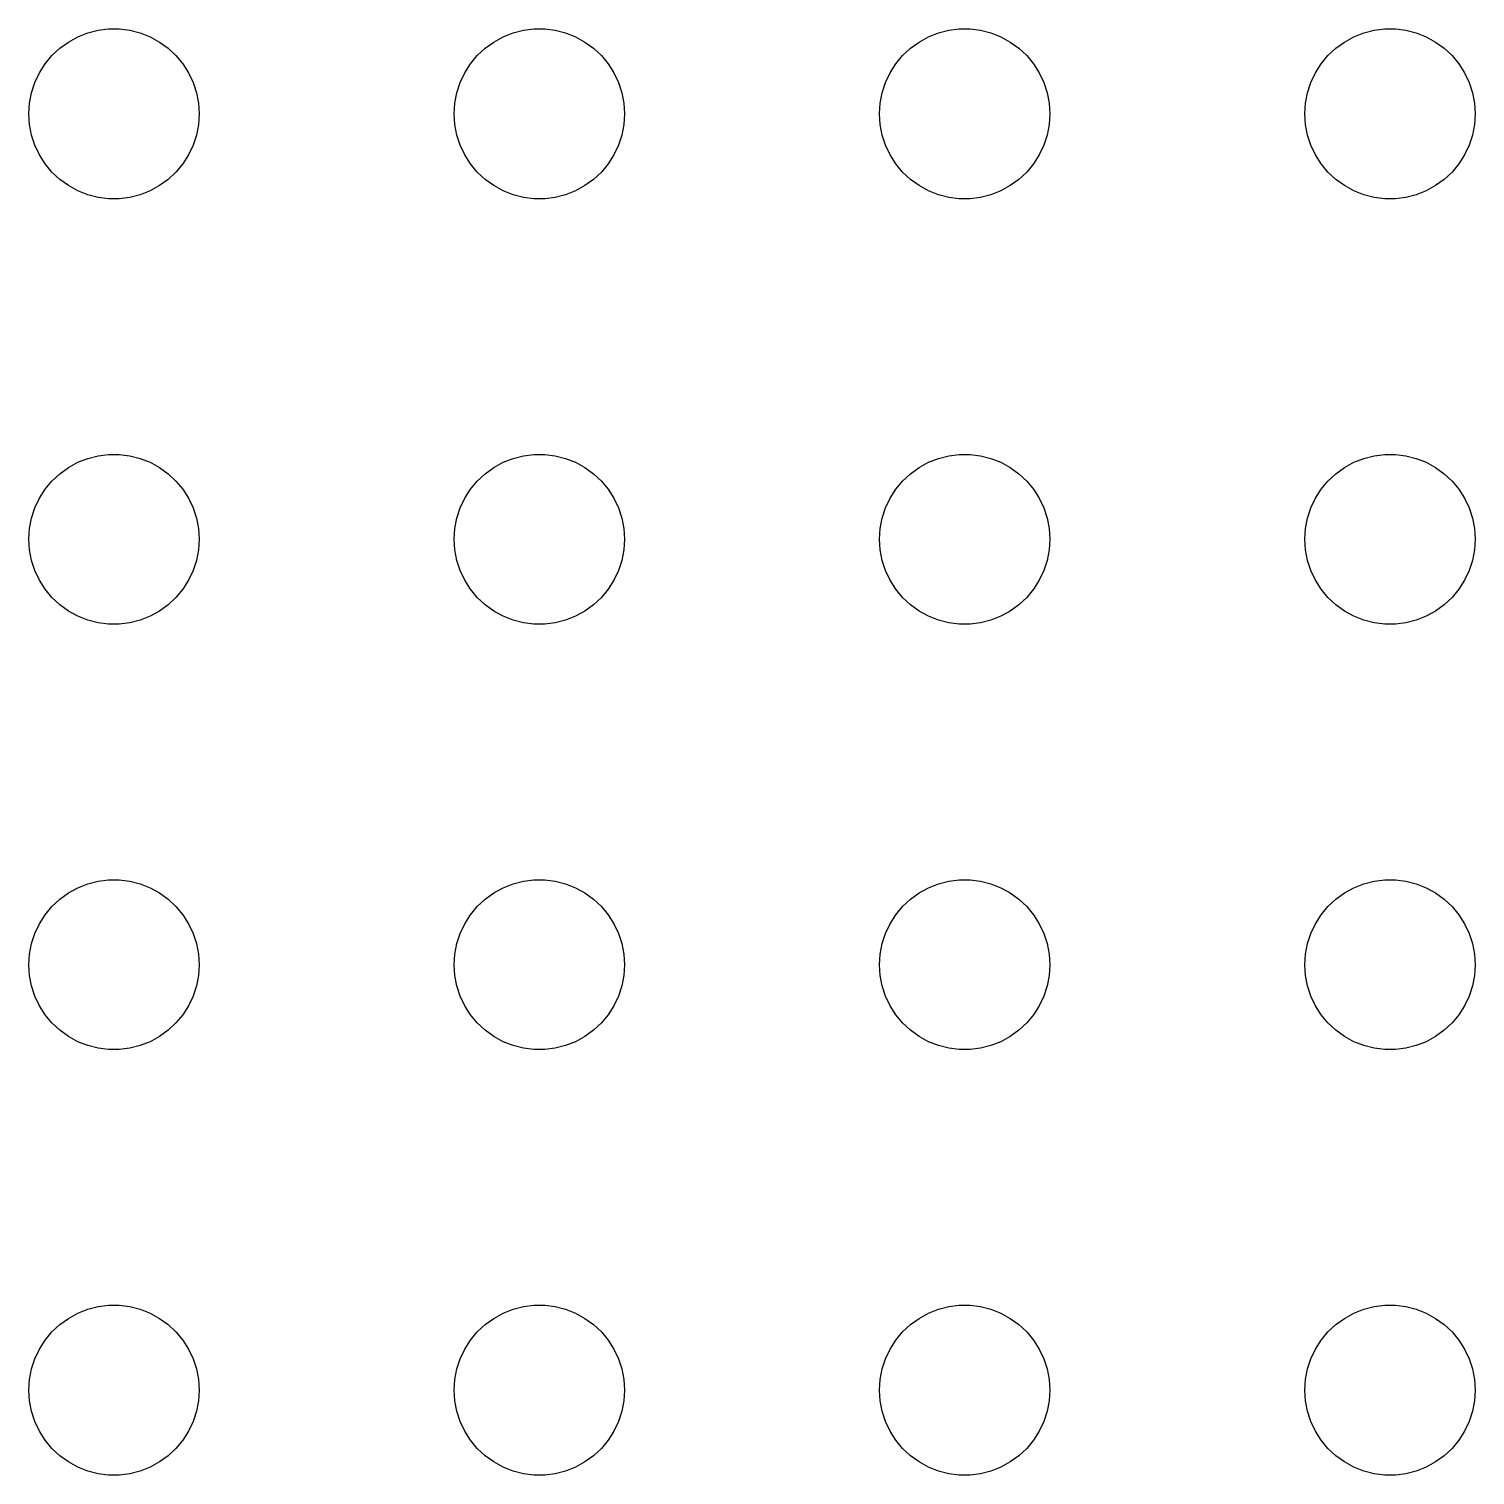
# Model space of a CAD drawing. Header units: metres. Extents: x -134 to 134, y 290 to 736.
# Drawn here: x 36 to 61.5, y 340.5 to 366 of the extents above; entities that cross this region are included whole.
import ezdxf

# ---------------------------------------------------------------- set-up
doc = ezdxf.new("R2010")
doc.units = ezdxf.units.M

msp = doc.modelspace()

# ---------------------------------------------------------------- linework, layer by layer
for p, q in [((36.8613, 365.857), (37.0365, 365.927)), ((37.0365, 365.927), (37.2189, 365.973)), ((37.2189, 365.973), (37.4058, 365.997)), ((37.4058, 365.997), (37.5942, 365.997)), ((37.5942, 365.997), (37.7811, 365.973)), ((37.7811, 365.973), (37.9635, 365.927)), ((37.9635, 365.927), (38.1387, 365.857)), ((44.3613, 365.857), (44.5365, 365.927)), ((44.5365, 365.927), (44.7189, 365.973)), ((44.7189, 365.973), (44.9058, 365.997)), ((44.9058, 365.997), (45.0942, 365.997)), ((45.0942, 365.997), (45.2811, 365.973)), ((45.2811, 365.973), (45.4635, 365.927)), ((45.4635, 365.927), (45.6387, 365.857)), ((51.8613, 365.857), (52.0365, 365.927)), ((52.0365, 365.927), (52.2189, 365.973)), ((52.2189, 365.973), (52.4058, 365.997)), ((52.4058, 365.997), (52.5942, 365.997)), ((52.5942, 365.997), (52.7811, 365.973)), ((52.7811, 365.973), (52.9635, 365.927)), ((52.9635, 365.927), (53.1387, 365.857)), ((59.3613, 365.857), (59.5365, 365.927)), ((59.5365, 365.927), (59.7189, 365.973)), ((59.7189, 365.973), (59.9058, 365.997)), ((59.9058, 365.997), (60.0942, 365.997)), ((60.0942, 365.997), (60.2811, 365.973)), ((60.2811, 365.973), (60.4635, 365.927)), ((60.4635, 365.927), (60.6387, 365.857)), ((36.5439, 365.656), (36.6963, 365.766)), ((36.6963, 365.766), (36.8613, 365.857)), ((38.1387, 365.857), (38.3037, 365.766)), ((38.3037, 365.766), (38.4561, 365.656)), ((44.0439, 365.656), (44.1963, 365.766)), ((44.1963, 365.766), (44.3613, 365.857)), ((45.6387, 365.857), (45.8037, 365.766)), ((45.8037, 365.766), (45.9561, 365.656)), ((51.5439, 365.656), (51.6963, 365.766)), ((51.6963, 365.766), (51.8613, 365.857)), ((53.1387, 365.857), (53.3037, 365.766)), ((53.3037, 365.766), (53.4561, 365.656)), ((59.0439, 365.656), (59.1963, 365.766)), ((59.1963, 365.766), (59.3613, 365.857)), ((60.6387, 365.857), (60.8037, 365.766)), ((60.8037, 365.766), (60.9561, 365.656)), ((36.2865, 365.382), (36.4065, 365.527)), ((36.4065, 365.527), (36.5439, 365.656)), ((38.4561, 365.656), (38.5934, 365.527)), ((38.5934, 365.527), (38.7135, 365.382)), ((43.7865, 365.382), (43.9065, 365.527)), ((43.9065, 365.527), (44.0439, 365.656)), ((45.9561, 365.656), (46.0934, 365.527)), ((46.0934, 365.527), (46.2135, 365.382)), ((51.2865, 365.382), (51.4065, 365.527)), ((51.4065, 365.527), (51.5439, 365.656)), ((53.4561, 365.656), (53.5934, 365.527)), ((53.5934, 365.527), (53.7135, 365.382)), ((58.7865, 365.382), (58.9065, 365.527)), ((58.9065, 365.527), (59.0439, 365.656)), ((60.9561, 365.656), (61.0934, 365.527)), ((61.0934, 365.527), (61.2135, 365.382)), ((36.1053, 365.052), (36.1855, 365.223)), ((36.1855, 365.223), (36.2865, 365.382)), ((38.7135, 365.382), (38.8145, 365.223)), ((38.8145, 365.223), (38.8947, 365.052)), ((43.6053, 365.052), (43.6855, 365.223)), ((43.6855, 365.223), (43.7865, 365.382)), ((46.2135, 365.382), (46.3145, 365.223)), ((46.3145, 365.223), (46.3947, 365.052)), ((51.1053, 365.052), (51.1855, 365.223)), ((51.1855, 365.223), (51.2865, 365.382)), ((53.7135, 365.382), (53.8145, 365.223)), ((53.8145, 365.223), (53.8947, 365.052)), ((58.6053, 365.052), (58.6855, 365.223)), ((58.6855, 365.223), (58.7865, 365.382)), ((61.2135, 365.382), (61.3145, 365.223)), ((61.3145, 365.223), (61.3947, 365.052)), ((36.0471, 364.873), (36.1053, 365.052)), ((38.8947, 365.052), (38.9529, 364.873)), ((43.5471, 364.873), (43.6053, 365.052)), ((46.3947, 365.052), (46.4529, 364.873)), ((51.0471, 364.873), (51.1053, 365.052)), ((53.8947, 365.052), (53.9529, 364.873)), ((58.5471, 364.873), (58.6053, 365.052)), ((61.3947, 365.052), (61.4529, 364.873)), ((36, 364.5), (36.0118, 364.688)), ((36.0118, 364.688), (36.0471, 364.873)), ((38.9529, 364.873), (38.9882, 364.688)), ((38.9882, 364.688), (39, 364.5)), ((43.5, 364.5), (43.5118, 364.688)), ((43.5118, 364.688), (43.5471, 364.873)), ((46.4529, 364.873), (46.4882, 364.688)), ((46.4882, 364.688), (46.5, 364.5)), ((51, 364.5), (51.0118, 364.688)), ((51.0118, 364.688), (51.0471, 364.873)), ((53.9529, 364.873), (53.9882, 364.688)), ((53.9882, 364.688), (54, 364.5)), ((58.5, 364.5), (58.5118, 364.688)), ((58.5118, 364.688), (58.5471, 364.873)), ((61.4529, 364.873), (61.4882, 364.688)), ((61.4882, 364.688), (61.5, 364.5)), ((36.0118, 364.312), (36, 364.5)), ((39, 364.5), (38.9882, 364.312)), ((43.5118, 364.312), (43.5, 364.5)), ((46.5, 364.5), (46.4882, 364.312)), ((51.0118, 364.312), (51, 364.5)), ((54, 364.5), (53.9882, 364.312)), ((58.5118, 364.312), (58.5, 364.5)), ((61.5, 364.5), (61.4882, 364.312)), ((36.0471, 364.127), (36.0118, 364.312)), ((38.9882, 364.312), (38.9529, 364.127)), ((43.5471, 364.127), (43.5118, 364.312)), ((46.4882, 364.312), (46.4529, 364.127)), ((51.0471, 364.127), (51.0118, 364.312)), ((53.9882, 364.312), (53.9529, 364.127)), ((58.5471, 364.127), (58.5118, 364.312)), ((61.4882, 364.312), (61.4529, 364.127)), ((36.1053, 363.948), (36.0471, 364.127)), ((36.1855, 363.777), (36.1053, 363.948)), ((38.8947, 363.948), (38.8145, 363.777)), ((38.9529, 364.127), (38.8947, 363.948)), ((43.6053, 363.948), (43.5471, 364.127)), ((43.6855, 363.777), (43.6053, 363.948)), ((46.3947, 363.948), (46.3145, 363.777)), ((46.4529, 364.127), (46.3947, 363.948)), ((51.1053, 363.948), (51.0471, 364.127)), ((51.1855, 363.777), (51.1053, 363.948)), ((53.8947, 363.948), (53.8145, 363.777)), ((53.9529, 364.127), (53.8947, 363.948)), ((58.6053, 363.948), (58.5471, 364.127)), ((58.6855, 363.777), (58.6053, 363.948)), ((61.3947, 363.948), (61.3145, 363.777)), ((61.4529, 364.127), (61.3947, 363.948)), ((36.2865, 363.618), (36.1855, 363.777)), ((38.8145, 363.777), (38.7135, 363.618)), ((43.7865, 363.618), (43.6855, 363.777)), ((46.3145, 363.777), (46.2135, 363.618)), ((51.2865, 363.618), (51.1855, 363.777)), ((53.8145, 363.777), (53.7135, 363.618)), ((58.7865, 363.618), (58.6855, 363.777)), ((61.3145, 363.777), (61.2135, 363.618)), ((36.4065, 363.473), (36.2865, 363.618)), ((36.5439, 363.344), (36.4065, 363.473)), ((38.5934, 363.473), (38.4561, 363.344)), ((38.7135, 363.618), (38.5934, 363.473)), ((43.9065, 363.473), (43.7865, 363.618)), ((44.0439, 363.344), (43.9065, 363.473)), ((46.0934, 363.473), (45.9561, 363.344)), ((46.2135, 363.618), (46.0934, 363.473)), ((51.4065, 363.473), (51.2865, 363.618)), ((51.5439, 363.344), (51.4065, 363.473)), ((53.5934, 363.473), (53.4561, 363.344)), ((53.7135, 363.618), (53.5934, 363.473)), ((58.9065, 363.473), (58.7865, 363.618)), ((59.0439, 363.344), (58.9065, 363.473)), ((61.0934, 363.473), (60.9561, 363.344)), ((61.2135, 363.618), (61.0934, 363.473)), ((36.6963, 363.234), (36.5439, 363.344)), ((36.8613, 363.143), (36.6963, 363.234)), ((37.0365, 363.073), (36.8613, 363.143)), ((38.1387, 363.143), (37.9635, 363.073)), ((38.3037, 363.234), (38.1387, 363.143)), ((38.4561, 363.344), (38.3037, 363.234)), ((44.1963, 363.234), (44.0439, 363.344)), ((44.3613, 363.143), (44.1963, 363.234)), ((44.5365, 363.073), (44.3613, 363.143)), ((45.6387, 363.143), (45.4635, 363.073)), ((45.8037, 363.234), (45.6387, 363.143)), ((45.9561, 363.344), (45.8037, 363.234)), ((51.6963, 363.234), (51.5439, 363.344)), ((51.8613, 363.143), (51.6963, 363.234)), ((52.0365, 363.073), (51.8613, 363.143)), ((53.1387, 363.143), (52.9635, 363.073)), ((53.3037, 363.234), (53.1387, 363.143)), ((53.4561, 363.344), (53.3037, 363.234)), ((59.1963, 363.234), (59.0439, 363.344)), ((59.3613, 363.143), (59.1963, 363.234)), ((59.5365, 363.073), (59.3613, 363.143)), ((60.6387, 363.143), (60.4635, 363.073)), ((60.8037, 363.234), (60.6387, 363.143)), ((60.9561, 363.344), (60.8037, 363.234)), ((37.2189, 363.027), (37.0365, 363.073)), ((37.4058, 363.003), (37.2189, 363.027)), ((37.5942, 363.003), (37.4058, 363.003)), ((37.7811, 363.027), (37.5942, 363.003)), ((37.9635, 363.073), (37.7811, 363.027)), ((44.7189, 363.027), (44.5365, 363.073)), ((44.9058, 363.003), (44.7189, 363.027)), ((45.0942, 363.003), (44.9058, 363.003)), ((45.2811, 363.027), (45.0942, 363.003)), ((45.4635, 363.073), (45.2811, 363.027)), ((52.2189, 363.027), (52.0365, 363.073)), ((52.4058, 363.003), (52.2189, 363.027)), ((52.5942, 363.003), (52.4058, 363.003)), ((52.7811, 363.027), (52.5942, 363.003)), ((52.9635, 363.073), (52.7811, 363.027)), ((59.7189, 363.027), (59.5365, 363.073)), ((59.9058, 363.003), (59.7189, 363.027)), ((60.0942, 363.003), (59.9058, 363.003)), ((60.2811, 363.027), (60.0942, 363.003)), ((60.4635, 363.073), (60.2811, 363.027)), ((36.6963, 358.266), (36.8613, 358.357)), ((36.8613, 358.357), (37.0365, 358.427)), ((37.0365, 358.427), (37.2189, 358.473)), ((37.2189, 358.473), (37.4058, 358.497)), ((37.4058, 358.497), (37.5942, 358.497)), ((37.5942, 358.497), (37.7811, 358.473)), ((37.7811, 358.473), (37.9635, 358.427)), ((37.9635, 358.427), (38.1387, 358.357)), ((38.1387, 358.357), (38.3037, 358.266)), ((44.1963, 358.266), (44.3613, 358.357)), ((44.3613, 358.357), (44.5365, 358.427)), ((44.5365, 358.427), (44.7189, 358.473)), ((44.7189, 358.473), (44.9058, 358.497)), ((44.9058, 358.497), (45.0942, 358.497)), ((45.0942, 358.497), (45.2811, 358.473)), ((45.2811, 358.473), (45.4635, 358.427)), ((45.4635, 358.427), (45.6387, 358.357)), ((45.6387, 358.357), (45.8037, 358.266)), ((51.6963, 358.266), (51.8613, 358.357)), ((51.8613, 358.357), (52.0365, 358.427)), ((52.0365, 358.427), (52.2189, 358.473)), ((52.2189, 358.473), (52.4058, 358.497)), ((52.4058, 358.497), (52.5942, 358.497)), ((52.5942, 358.497), (52.7811, 358.473)), ((52.7811, 358.473), (52.9635, 358.427)), ((52.9635, 358.427), (53.1387, 358.357)), ((53.1387, 358.357), (53.3037, 358.266)), ((59.1963, 358.266), (59.3613, 358.357)), ((59.3613, 358.357), (59.5365, 358.427)), ((59.5365, 358.427), (59.7189, 358.473)), ((59.7189, 358.473), (59.9058, 358.497)), ((59.9058, 358.497), (60.0942, 358.497)), ((60.0942, 358.497), (60.2811, 358.473)), ((60.2811, 358.473), (60.4635, 358.427)), ((60.4635, 358.427), (60.6387, 358.357)), ((60.6387, 358.357), (60.8037, 358.266)), ((36.2865, 357.882), (36.4065, 358.027)), ((36.4065, 358.027), (36.5439, 358.156)), ((36.5439, 358.156), (36.6963, 358.266)), ((38.3037, 358.266), (38.4561, 358.156)), ((38.4561, 358.156), (38.5934, 358.027)), ((38.5934, 358.027), (38.7135, 357.882)), ((43.7865, 357.882), (43.9065, 358.027)), ((43.9065, 358.027), (44.0439, 358.156)), ((44.0439, 358.156), (44.1963, 358.266)), ((45.8037, 358.266), (45.9561, 358.156)), ((45.9561, 358.156), (46.0934, 358.027)), ((46.0934, 358.027), (46.2135, 357.882)), ((51.2865, 357.882), (51.4065, 358.027)), ((51.4065, 358.027), (51.5439, 358.156)), ((51.5439, 358.156), (51.6963, 358.266)), ((53.3037, 358.266), (53.4561, 358.156)), ((53.4561, 358.156), (53.5934, 358.027)), ((53.5934, 358.027), (53.7135, 357.882)), ((58.7865, 357.882), (58.9065, 358.027)), ((58.9065, 358.027), (59.0439, 358.156)), ((59.0439, 358.156), (59.1963, 358.266)), ((60.8037, 358.266), (60.9561, 358.156)), ((60.9561, 358.156), (61.0934, 358.027)), ((61.0934, 358.027), (61.2135, 357.882)), ((36.1855, 357.723), (36.2865, 357.882)), ((38.7135, 357.882), (38.8145, 357.723)), ((43.6855, 357.723), (43.7865, 357.882)), ((46.2135, 357.882), (46.3145, 357.723)), ((51.1855, 357.723), (51.2865, 357.882)), ((53.7135, 357.882), (53.8145, 357.723)), ((58.6855, 357.723), (58.7865, 357.882)), ((61.2135, 357.882), (61.3145, 357.723)), ((36.0471, 357.373), (36.1053, 357.552)), ((36.1053, 357.552), (36.1855, 357.723)), ((38.8145, 357.723), (38.8947, 357.552)), ((38.8947, 357.552), (38.9529, 357.373)), ((43.5471, 357.373), (43.6053, 357.552)), ((43.6053, 357.552), (43.6855, 357.723)), ((46.3145, 357.723), (46.3947, 357.552)), ((46.3947, 357.552), (46.4529, 357.373)), ((51.0471, 357.373), (51.1053, 357.552)), ((51.1053, 357.552), (51.1855, 357.723)), ((53.8145, 357.723), (53.8947, 357.552)), ((53.8947, 357.552), (53.9529, 357.373)), ((58.5471, 357.373), (58.6053, 357.552)), ((58.6053, 357.552), (58.6855, 357.723)), ((61.3145, 357.723), (61.3947, 357.552)), ((61.3947, 357.552), (61.4529, 357.373)), ((36.0118, 357.188), (36.0471, 357.373)), ((38.9529, 357.373), (38.9882, 357.188)), ((43.5118, 357.188), (43.5471, 357.373)), ((46.4529, 357.373), (46.4882, 357.188)), ((51.0118, 357.188), (51.0471, 357.373)), ((53.9529, 357.373), (53.9882, 357.188)), ((58.5118, 357.188), (58.5471, 357.373)), ((61.4529, 357.373), (61.4882, 357.188)), ((36, 357), (36.0118, 357.188)), ((36.0118, 356.812), (36, 357)), ((38.9882, 357.188), (39, 357)), ((39, 357), (38.9882, 356.812)), ((43.5, 357), (43.5118, 357.188)), ((43.5118, 356.812), (43.5, 357)), ((46.4882, 357.188), (46.5, 357)), ((46.5, 357), (46.4882, 356.812)), ((51, 357), (51.0118, 357.188)), ((51.0118, 356.812), (51, 357)), ((53.9882, 357.188), (54, 357)), ((54, 357), (53.9882, 356.812)), ((58.5, 357), (58.5118, 357.188)), ((58.5118, 356.812), (58.5, 357)), ((61.4882, 357.188), (61.5, 357)), ((61.5, 357), (61.4882, 356.812)), ((36.0471, 356.627), (36.0118, 356.812)), ((38.9882, 356.812), (38.9529, 356.627)), ((43.5471, 356.627), (43.5118, 356.812)), ((46.4882, 356.812), (46.4529, 356.627)), ((51.0471, 356.627), (51.0118, 356.812)), ((53.9882, 356.812), (53.9529, 356.627)), ((58.5471, 356.627), (58.5118, 356.812)), ((61.4882, 356.812), (61.4529, 356.627)), ((36.1053, 356.448), (36.0471, 356.627)), ((38.9529, 356.627), (38.8947, 356.448)), ((43.6053, 356.448), (43.5471, 356.627)), ((46.4529, 356.627), (46.3947, 356.448)), ((51.1053, 356.448), (51.0471, 356.627)), ((53.9529, 356.627), (53.8947, 356.448)), ((58.6053, 356.448), (58.5471, 356.627)), ((61.4529, 356.627), (61.3947, 356.448)), ((36.1855, 356.277), (36.1053, 356.448)), ((36.2865, 356.118), (36.1855, 356.277)), ((38.8145, 356.277), (38.7135, 356.118)), ((38.8947, 356.448), (38.8145, 356.277)), ((43.6855, 356.277), (43.6053, 356.448)), ((43.7865, 356.118), (43.6855, 356.277)), ((46.3145, 356.277), (46.2135, 356.118)), ((46.3947, 356.448), (46.3145, 356.277)), ((51.1855, 356.277), (51.1053, 356.448)), ((51.2865, 356.118), (51.1855, 356.277)), ((53.8145, 356.277), (53.7135, 356.118)), ((53.8947, 356.448), (53.8145, 356.277)), ((58.6855, 356.277), (58.6053, 356.448)), ((58.7865, 356.118), (58.6855, 356.277)), ((61.3145, 356.277), (61.2135, 356.118)), ((61.3947, 356.448), (61.3145, 356.277)), ((36.4065, 355.973), (36.2865, 356.118)), ((38.7135, 356.118), (38.5934, 355.973)), ((43.9065, 355.973), (43.7865, 356.118)), ((46.2135, 356.118), (46.0934, 355.973)), ((51.4065, 355.973), (51.2865, 356.118)), ((53.7135, 356.118), (53.5934, 355.973)), ((58.9065, 355.973), (58.7865, 356.118)), ((61.2135, 356.118), (61.0934, 355.973)), ((36.5439, 355.844), (36.4065, 355.973)), ((36.6963, 355.734), (36.5439, 355.844)), ((36.8613, 355.643), (36.6963, 355.734)), ((38.3037, 355.734), (38.1387, 355.643)), ((38.4561, 355.844), (38.3037, 355.734)), ((38.5934, 355.973), (38.4561, 355.844)), ((44.0439, 355.844), (43.9065, 355.973)), ((44.1963, 355.734), (44.0439, 355.844)), ((44.3613, 355.643), (44.1963, 355.734)), ((45.8037, 355.734), (45.6387, 355.643)), ((45.9561, 355.844), (45.8037, 355.734)), ((46.0934, 355.973), (45.9561, 355.844)), ((51.5439, 355.844), (51.4065, 355.973)), ((51.6963, 355.734), (51.5439, 355.844)), ((51.8613, 355.643), (51.6963, 355.734)), ((53.3037, 355.734), (53.1387, 355.643)), ((53.4561, 355.844), (53.3037, 355.734)), ((53.5934, 355.973), (53.4561, 355.844)), ((59.0439, 355.844), (58.9065, 355.973)), ((59.1963, 355.734), (59.0439, 355.844)), ((59.3613, 355.643), (59.1963, 355.734)), ((60.8037, 355.734), (60.6387, 355.643)), ((60.9561, 355.844), (60.8037, 355.734)), ((61.0934, 355.973), (60.9561, 355.844)), ((37.0365, 355.573), (36.8613, 355.643)), ((37.2189, 355.527), (37.0365, 355.573)), ((37.4058, 355.503), (37.2189, 355.527)), ((37.5942, 355.503), (37.4058, 355.503)), ((37.7811, 355.527), (37.5942, 355.503)), ((37.9635, 355.573), (37.7811, 355.527)), ((38.1387, 355.643), (37.9635, 355.573)), ((44.5365, 355.573), (44.3613, 355.643)), ((44.7189, 355.527), (44.5365, 355.573)), ((44.9058, 355.503), (44.7189, 355.527)), ((45.0942, 355.503), (44.9058, 355.503)), ((45.2811, 355.527), (45.0942, 355.503)), ((45.4635, 355.573), (45.2811, 355.527)), ((45.6387, 355.643), (45.4635, 355.573)), ((52.0365, 355.573), (51.8613, 355.643)), ((52.2189, 355.527), (52.0365, 355.573)), ((52.4058, 355.503), (52.2189, 355.527)), ((52.5942, 355.503), (52.4058, 355.503)), ((52.7811, 355.527), (52.5942, 355.503)), ((52.9635, 355.573), (52.7811, 355.527)), ((53.1387, 355.643), (52.9635, 355.573)), ((59.5365, 355.573), (59.3613, 355.643)), ((59.7189, 355.527), (59.5365, 355.573)), ((59.9058, 355.503), (59.7189, 355.527)), ((60.0942, 355.503), (59.9058, 355.503)), ((60.2811, 355.527), (60.0942, 355.503)), ((60.4635, 355.573), (60.2811, 355.527)), ((60.6387, 355.643), (60.4635, 355.573)), ((36.8613, 350.857), (37.0365, 350.927)), ((37.0365, 350.927), (37.2189, 350.973)), ((37.2189, 350.973), (37.4058, 350.997)), ((37.4058, 350.997), (37.5942, 350.997)), ((37.5942, 350.997), (37.7811, 350.973)), ((37.7811, 350.973), (37.9635, 350.927)), ((37.9635, 350.927), (38.1387, 350.857)), ((44.3613, 350.857), (44.5365, 350.927)), ((44.5365, 350.927), (44.7189, 350.973)), ((44.7189, 350.973), (44.9058, 350.997)), ((44.9058, 350.997), (45.0942, 350.997)), ((45.0942, 350.997), (45.2811, 350.973)), ((45.2811, 350.973), (45.4635, 350.927)), ((45.4635, 350.927), (45.6387, 350.857)), ((51.8613, 350.857), (52.0365, 350.927)), ((52.0365, 350.927), (52.2189, 350.973)), ((52.2189, 350.973), (52.4058, 350.997)), ((52.4058, 350.997), (52.5942, 350.997)), ((52.5942, 350.997), (52.7811, 350.973)), ((52.7811, 350.973), (52.9635, 350.927)), ((52.9635, 350.927), (53.1387, 350.857)), ((59.3613, 350.857), (59.5365, 350.927)), ((59.5365, 350.927), (59.7189, 350.973)), ((59.7189, 350.973), (59.9058, 350.997)), ((59.9058, 350.997), (60.0942, 350.997)), ((60.0942, 350.997), (60.2811, 350.973)), ((60.2811, 350.973), (60.4635, 350.927)), ((60.4635, 350.927), (60.6387, 350.857)), ((36.4065, 350.527), (36.5439, 350.656)), ((36.5439, 350.656), (36.6963, 350.766)), ((36.6963, 350.766), (36.8613, 350.857)), ((38.1387, 350.857), (38.3037, 350.766)), ((38.3037, 350.766), (38.4561, 350.656)), ((38.4561, 350.656), (38.5934, 350.527)), ((43.9065, 350.527), (44.0439, 350.656)), ((44.0439, 350.656), (44.1963, 350.766)), ((44.1963, 350.766), (44.3613, 350.857)), ((45.6387, 350.857), (45.8037, 350.766)), ((45.8037, 350.766), (45.9561, 350.656)), ((45.9561, 350.656), (46.0934, 350.527)), ((51.4065, 350.527), (51.5439, 350.656)), ((51.5439, 350.656), (51.6963, 350.766)), ((51.6963, 350.766), (51.8613, 350.857)), ((53.1387, 350.857), (53.3037, 350.766)), ((53.3037, 350.766), (53.4561, 350.656)), ((53.4561, 350.656), (53.5934, 350.527)), ((58.9065, 350.527), (59.0439, 350.656)), ((59.0439, 350.656), (59.1963, 350.766)), ((59.1963, 350.766), (59.3613, 350.857)), ((60.6387, 350.857), (60.8037, 350.766)), ((60.8037, 350.766), (60.9561, 350.656)), ((60.9561, 350.656), (61.0934, 350.527)), ((36.1855, 350.223), (36.2865, 350.382)), ((36.2865, 350.382), (36.4065, 350.527)), ((38.5934, 350.527), (38.7135, 350.382)), ((38.7135, 350.382), (38.8145, 350.223)), ((43.6855, 350.223), (43.7865, 350.382)), ((43.7865, 350.382), (43.9065, 350.527)), ((46.0934, 350.527), (46.2135, 350.382)), ((46.2135, 350.382), (46.3145, 350.223)), ((51.1855, 350.223), (51.2865, 350.382)), ((51.2865, 350.382), (51.4065, 350.527)), ((53.5934, 350.527), (53.7135, 350.382)), ((53.7135, 350.382), (53.8145, 350.223)), ((58.6855, 350.223), (58.7865, 350.382)), ((58.7865, 350.382), (58.9065, 350.527)), ((61.0934, 350.527), (61.2135, 350.382)), ((61.2135, 350.382), (61.3145, 350.223)), ((36.1053, 350.052), (36.1855, 350.223)), ((38.8145, 350.223), (38.8947, 350.052)), ((43.6053, 350.052), (43.6855, 350.223)), ((46.3145, 350.223), (46.3947, 350.052)), ((51.1053, 350.052), (51.1855, 350.223)), ((53.8145, 350.223), (53.8947, 350.052)), ((58.6053, 350.052), (58.6855, 350.223)), ((61.3145, 350.223), (61.3947, 350.052)), ((36.0118, 349.688), (36.0471, 349.873)), ((36.0471, 349.873), (36.1053, 350.052)), ((38.8947, 350.052), (38.9529, 349.873)), ((38.9529, 349.873), (38.9882, 349.688)), ((43.5118, 349.688), (43.5471, 349.873)), ((43.5471, 349.873), (43.6053, 350.052)), ((46.3947, 350.052), (46.4529, 349.873)), ((46.4529, 349.873), (46.4882, 349.688)), ((51.0118, 349.688), (51.0471, 349.873)), ((51.0471, 349.873), (51.1053, 350.052)), ((53.8947, 350.052), (53.9529, 349.873)), ((53.9529, 349.873), (53.9882, 349.688)), ((58.5118, 349.688), (58.5471, 349.873)), ((58.5471, 349.873), (58.6053, 350.052)), ((61.3947, 350.052), (61.4529, 349.873)), ((61.4529, 349.873), (61.4882, 349.688)), ((36, 349.5), (36.0118, 349.688)), ((38.9882, 349.688), (39, 349.5)), ((43.5, 349.5), (43.5118, 349.688)), ((46.4882, 349.688), (46.5, 349.5)), ((51, 349.5), (51.0118, 349.688)), ((53.9882, 349.688), (54, 349.5)), ((58.5, 349.5), (58.5118, 349.688)), ((61.4882, 349.688), (61.5, 349.5)), ((36.0118, 349.312), (36, 349.5)), ((39, 349.5), (38.9882, 349.312)), ((43.5118, 349.312), (43.5, 349.5)), ((46.5, 349.5), (46.4882, 349.312)), ((51.0118, 349.312), (51, 349.5)), ((54, 349.5), (53.9882, 349.312)), ((58.5118, 349.312), (58.5, 349.5)), ((61.5, 349.5), (61.4882, 349.312)), ((36.0471, 349.127), (36.0118, 349.312)), ((36.1053, 348.948), (36.0471, 349.127)), ((38.9529, 349.127), (38.8947, 348.948)), ((38.9882, 349.312), (38.9529, 349.127)), ((43.5471, 349.127), (43.5118, 349.312)), ((43.6053, 348.948), (43.5471, 349.127)), ((46.4529, 349.127), (46.3947, 348.948)), ((46.4882, 349.312), (46.4529, 349.127)), ((51.0471, 349.127), (51.0118, 349.312)), ((51.1053, 348.948), (51.0471, 349.127)), ((53.9529, 349.127), (53.8947, 348.948)), ((53.9882, 349.312), (53.9529, 349.127)), ((58.5471, 349.127), (58.5118, 349.312)), ((58.6053, 348.948), (58.5471, 349.127)), ((61.4529, 349.127), (61.3947, 348.948)), ((61.4882, 349.312), (61.4529, 349.127)), ((36.1855, 348.777), (36.1053, 348.948)), ((38.8947, 348.948), (38.8145, 348.777)), ((43.6855, 348.777), (43.6053, 348.948)), ((46.3947, 348.948), (46.3145, 348.777)), ((51.1855, 348.777), (51.1053, 348.948)), ((53.8947, 348.948), (53.8145, 348.777)), ((58.6855, 348.777), (58.6053, 348.948)), ((61.3947, 348.948), (61.3145, 348.777)), ((36.2865, 348.618), (36.1855, 348.777)), ((36.4065, 348.473), (36.2865, 348.618)), ((38.7135, 348.618), (38.5934, 348.473)), ((38.8145, 348.777), (38.7135, 348.618)), ((43.7865, 348.618), (43.6855, 348.777)), ((43.9065, 348.473), (43.7865, 348.618)), ((46.2135, 348.618), (46.0934, 348.473)), ((46.3145, 348.777), (46.2135, 348.618)), ((51.2865, 348.618), (51.1855, 348.777)), ((51.4065, 348.473), (51.2865, 348.618)), ((53.7135, 348.618), (53.5934, 348.473)), ((53.8145, 348.777), (53.7135, 348.618)), ((58.7865, 348.618), (58.6855, 348.777)), ((58.9065, 348.473), (58.7865, 348.618)), ((61.2135, 348.618), (61.0934, 348.473)), ((61.3145, 348.777), (61.2135, 348.618)), ((36.5439, 348.344), (36.4065, 348.473)), ((36.6963, 348.234), (36.5439, 348.344)), ((38.4561, 348.344), (38.3037, 348.234)), ((38.5934, 348.473), (38.4561, 348.344)), ((44.0439, 348.344), (43.9065, 348.473)), ((44.1963, 348.234), (44.0439, 348.344)), ((45.9561, 348.344), (45.8037, 348.234)), ((46.0934, 348.473), (45.9561, 348.344)), ((51.5439, 348.344), (51.4065, 348.473)), ((51.6963, 348.234), (51.5439, 348.344)), ((53.4561, 348.344), (53.3037, 348.234)), ((53.5934, 348.473), (53.4561, 348.344)), ((59.0439, 348.344), (58.9065, 348.473)), ((59.1963, 348.234), (59.0439, 348.344)), ((60.9561, 348.344), (60.8037, 348.234)), ((61.0934, 348.473), (60.9561, 348.344)), ((36.8613, 348.143), (36.6963, 348.234)), ((37.0365, 348.073), (36.8613, 348.143)), ((38.1387, 348.143), (37.9635, 348.073)), ((38.3037, 348.234), (38.1387, 348.143)), ((44.3613, 348.143), (44.1963, 348.234)), ((44.5365, 348.073), (44.3613, 348.143)), ((45.6387, 348.143), (45.4635, 348.073)), ((45.8037, 348.234), (45.6387, 348.143)), ((51.8613, 348.143), (51.6963, 348.234)), ((52.0365, 348.073), (51.8613, 348.143)), ((53.1387, 348.143), (52.9635, 348.073)), ((53.3037, 348.234), (53.1387, 348.143)), ((59.3613, 348.143), (59.1963, 348.234)), ((59.5365, 348.073), (59.3613, 348.143)), ((60.6387, 348.143), (60.4635, 348.073)), ((60.8037, 348.234), (60.6387, 348.143)), ((37.2189, 348.027), (37.0365, 348.073)), ((37.4058, 348.003), (37.2189, 348.027)), ((37.5942, 348.003), (37.4058, 348.003)), ((37.7811, 348.027), (37.5942, 348.003)), ((37.9635, 348.073), (37.7811, 348.027)), ((44.7189, 348.027), (44.5365, 348.073)), ((44.9058, 348.003), (44.7189, 348.027)), ((45.0942, 348.003), (44.9058, 348.003)), ((45.2811, 348.027), (45.0942, 348.003)), ((45.4635, 348.073), (45.2811, 348.027)), ((52.2189, 348.027), (52.0365, 348.073)), ((52.4058, 348.003), (52.2189, 348.027)), ((52.5942, 348.003), (52.4058, 348.003)), ((52.7811, 348.027), (52.5942, 348.003)), ((52.9635, 348.073), (52.7811, 348.027)), ((59.7189, 348.027), (59.5365, 348.073)), ((59.9058, 348.003), (59.7189, 348.027)), ((60.0942, 348.003), (59.9058, 348.003)), ((60.2811, 348.027), (60.0942, 348.003)), ((60.4635, 348.073), (60.2811, 348.027)), ((37.2189, 343.473), (37.4058, 343.497)), ((37.4058, 343.497), (37.5942, 343.497)), ((37.5942, 343.497), (37.7811, 343.473)), ((44.7189, 343.473), (44.9058, 343.497)), ((44.9058, 343.497), (45.0942, 343.497)), ((45.0942, 343.497), (45.2811, 343.473)), ((52.2189, 343.473), (52.4058, 343.497)), ((52.4058, 343.497), (52.5942, 343.497)), ((52.5942, 343.497), (52.7811, 343.473)), ((59.7189, 343.473), (59.9058, 343.497)), ((59.9058, 343.497), (60.0942, 343.497)), ((60.0942, 343.497), (60.2811, 343.473)), ((36.5439, 343.156), (36.6963, 343.266)), ((36.6963, 343.266), (36.8613, 343.357)), ((36.8613, 343.357), (37.0365, 343.427)), ((37.0365, 343.427), (37.2189, 343.473)), ((37.7811, 343.473), (37.9635, 343.427)), ((37.9635, 343.427), (38.1387, 343.357)), ((38.1387, 343.357), (38.3037, 343.266)), ((38.3037, 343.266), (38.4561, 343.156)), ((44.0439, 343.156), (44.1963, 343.266)), ((44.1963, 343.266), (44.3613, 343.357)), ((44.3613, 343.357), (44.5365, 343.427)), ((44.5365, 343.427), (44.7189, 343.473)), ((45.2811, 343.473), (45.4635, 343.427)), ((45.4635, 343.427), (45.6387, 343.357)), ((45.6387, 343.357), (45.8037, 343.266)), ((45.8037, 343.266), (45.9561, 343.156)), ((51.5439, 343.156), (51.6963, 343.266)), ((51.6963, 343.266), (51.8613, 343.357)), ((51.8613, 343.357), (52.0365, 343.427)), ((52.0365, 343.427), (52.2189, 343.473)), ((52.7811, 343.473), (52.9635, 343.427)), ((52.9635, 343.427), (53.1387, 343.357)), ((53.1387, 343.357), (53.3037, 343.266)), ((53.3037, 343.266), (53.4561, 343.156)), ((59.0439, 343.156), (59.1963, 343.266)), ((59.1963, 343.266), (59.3613, 343.357)), ((59.3613, 343.357), (59.5365, 343.427)), ((59.5365, 343.427), (59.7189, 343.473)), ((60.2811, 343.473), (60.4635, 343.427)), ((60.4635, 343.427), (60.6387, 343.357)), ((60.6387, 343.357), (60.8037, 343.266)), ((60.8037, 343.266), (60.9561, 343.156)), ((36.2865, 342.882), (36.4065, 343.027)), ((36.4065, 343.027), (36.5439, 343.156)), ((38.4561, 343.156), (38.5934, 343.027)), ((38.5934, 343.027), (38.7135, 342.882)), ((43.7865, 342.882), (43.9065, 343.027)), ((43.9065, 343.027), (44.0439, 343.156)), ((45.9561, 343.156), (46.0934, 343.027)), ((46.0934, 343.027), (46.2135, 342.882)), ((51.2865, 342.882), (51.4065, 343.027)), ((51.4065, 343.027), (51.5439, 343.156)), ((53.4561, 343.156), (53.5934, 343.027)), ((53.5934, 343.027), (53.7135, 342.882)), ((58.7865, 342.882), (58.9065, 343.027)), ((58.9065, 343.027), (59.0439, 343.156)), ((60.9561, 343.156), (61.0934, 343.027)), ((61.0934, 343.027), (61.2135, 342.882)), ((36.1053, 342.552), (36.1855, 342.723)), ((36.1855, 342.723), (36.2865, 342.882)), ((38.7135, 342.882), (38.8145, 342.723)), ((38.8145, 342.723), (38.8947, 342.552)), ((43.6053, 342.552), (43.6855, 342.723)), ((43.6855, 342.723), (43.7865, 342.882)), ((46.2135, 342.882), (46.3145, 342.723)), ((46.3145, 342.723), (46.3947, 342.552)), ((51.1053, 342.552), (51.1855, 342.723)), ((51.1855, 342.723), (51.2865, 342.882)), ((53.7135, 342.882), (53.8145, 342.723)), ((53.8145, 342.723), (53.8947, 342.552)), ((58.6053, 342.552), (58.6855, 342.723)), ((58.6855, 342.723), (58.7865, 342.882)), ((61.2135, 342.882), (61.3145, 342.723)), ((61.3145, 342.723), (61.3947, 342.552)), ((36.0471, 342.373), (36.1053, 342.552)), ((38.8947, 342.552), (38.9529, 342.373)), ((43.5471, 342.373), (43.6053, 342.552)), ((46.3947, 342.552), (46.4529, 342.373)), ((51.0471, 342.373), (51.1053, 342.552)), ((53.8947, 342.552), (53.9529, 342.373)), ((58.5471, 342.373), (58.6053, 342.552)), ((61.3947, 342.552), (61.4529, 342.373)), ((36.0118, 342.188), (36.0471, 342.373)), ((38.9529, 342.373), (38.9882, 342.188)), ((43.5118, 342.188), (43.5471, 342.373)), ((46.4529, 342.373), (46.4882, 342.188)), ((51.0118, 342.188), (51.0471, 342.373)), ((53.9529, 342.373), (53.9882, 342.188)), ((58.5118, 342.188), (58.5471, 342.373)), ((61.4529, 342.373), (61.4882, 342.188)), ((36, 342), (36.0118, 342.188)), ((36.0118, 341.812), (36, 342)), ((38.9882, 342.188), (39, 342)), ((39, 342), (38.9882, 341.812)), ((43.5, 342), (43.5118, 342.188)), ((43.5118, 341.812), (43.5, 342)), ((46.4882, 342.188), (46.5, 342)), ((46.5, 342), (46.4882, 341.812)), ((51, 342), (51.0118, 342.188)), ((51.0118, 341.812), (51, 342)), ((53.9882, 342.188), (54, 342)), ((54, 342), (53.9882, 341.812)), ((58.5, 342), (58.5118, 342.188)), ((58.5118, 341.812), (58.5, 342)), ((61.4882, 342.188), (61.5, 342)), ((61.5, 342), (61.4882, 341.812)), ((36.0471, 341.627), (36.0118, 341.812)), ((38.9882, 341.812), (38.9529, 341.627)), ((43.5471, 341.627), (43.5118, 341.812)), ((46.4882, 341.812), (46.4529, 341.627)), ((51.0471, 341.627), (51.0118, 341.812)), ((53.9882, 341.812), (53.9529, 341.627)), ((58.5471, 341.627), (58.5118, 341.812)), ((61.4882, 341.812), (61.4529, 341.627)), ((36.1053, 341.448), (36.0471, 341.627)), ((36.1855, 341.277), (36.1053, 341.448)), ((38.8947, 341.448), (38.8145, 341.277)), ((38.9529, 341.627), (38.8947, 341.448)), ((43.6053, 341.448), (43.5471, 341.627)), ((43.6855, 341.277), (43.6053, 341.448)), ((46.3947, 341.448), (46.3145, 341.277)), ((46.4529, 341.627), (46.3947, 341.448)), ((51.1053, 341.448), (51.0471, 341.627)), ((51.1855, 341.277), (51.1053, 341.448)), ((53.8947, 341.448), (53.8145, 341.277)), ((53.9529, 341.627), (53.8947, 341.448)), ((58.6053, 341.448), (58.5471, 341.627)), ((58.6855, 341.277), (58.6053, 341.448)), ((61.3947, 341.448), (61.3145, 341.277)), ((61.4529, 341.627), (61.3947, 341.448)), ((36.2865, 341.118), (36.1855, 341.277)), ((38.8145, 341.277), (38.7135, 341.118)), ((43.7865, 341.118), (43.6855, 341.277)), ((46.3145, 341.277), (46.2135, 341.118)), ((51.2865, 341.118), (51.1855, 341.277)), ((53.8145, 341.277), (53.7135, 341.118)), ((58.7865, 341.118), (58.6855, 341.277)), ((61.3145, 341.277), (61.2135, 341.118)), ((36.4065, 340.973), (36.2865, 341.118)), ((36.5439, 340.844), (36.4065, 340.973)), ((38.5934, 340.973), (38.4561, 340.844)), ((38.7135, 341.118), (38.5934, 340.973)), ((43.9065, 340.973), (43.7865, 341.118)), ((44.0439, 340.844), (43.9065, 340.973)), ((46.0934, 340.973), (45.9561, 340.844)), ((46.2135, 341.118), (46.0934, 340.973)), ((51.4065, 340.973), (51.2865, 341.118)), ((51.5439, 340.844), (51.4065, 340.973)), ((53.5934, 340.973), (53.4561, 340.844)), ((53.7135, 341.118), (53.5934, 340.973)), ((58.9065, 340.973), (58.7865, 341.118)), ((59.0439, 340.844), (58.9065, 340.973)), ((61.0934, 340.973), (60.9561, 340.844)), ((61.2135, 341.118), (61.0934, 340.973)), ((36.6963, 340.734), (36.5439, 340.844)), ((36.8613, 340.643), (36.6963, 340.734)), ((38.3037, 340.734), (38.1387, 340.643)), ((38.4561, 340.844), (38.3037, 340.734)), ((44.1963, 340.734), (44.0439, 340.844)), ((44.3613, 340.643), (44.1963, 340.734)), ((45.8037, 340.734), (45.6387, 340.643)), ((45.9561, 340.844), (45.8037, 340.734)), ((51.6963, 340.734), (51.5439, 340.844)), ((51.8613, 340.643), (51.6963, 340.734)), ((53.3037, 340.734), (53.1387, 340.643)), ((53.4561, 340.844), (53.3037, 340.734)), ((59.1963, 340.734), (59.0439, 340.844)), ((59.3613, 340.643), (59.1963, 340.734)), ((60.8037, 340.734), (60.6387, 340.643)), ((60.9561, 340.844), (60.8037, 340.734)), ((37.0365, 340.573), (36.8613, 340.643)), ((37.2189, 340.527), (37.0365, 340.573)), ((37.4058, 340.503), (37.2189, 340.527)), ((37.5942, 340.503), (37.4058, 340.503)), ((37.7811, 340.527), (37.5942, 340.503)), ((37.9635, 340.573), (37.7811, 340.527)), ((38.1387, 340.643), (37.9635, 340.573)), ((44.5365, 340.573), (44.3613, 340.643)), ((44.7189, 340.527), (44.5365, 340.573)), ((44.9058, 340.503), (44.7189, 340.527)), ((45.0942, 340.503), (44.9058, 340.503)), ((45.2811, 340.527), (45.0942, 340.503)), ((45.4635, 340.573), (45.2811, 340.527)), ((45.6387, 340.643), (45.4635, 340.573)), ((52.0365, 340.573), (51.8613, 340.643)), ((52.2189, 340.527), (52.0365, 340.573)), ((52.4058, 340.503), (52.2189, 340.527)), ((52.5942, 340.503), (52.4058, 340.503)), ((52.7811, 340.527), (52.5942, 340.503)), ((52.9635, 340.573), (52.7811, 340.527)), ((53.1387, 340.643), (52.9635, 340.573)), ((59.5365, 340.573), (59.3613, 340.643)), ((59.7189, 340.527), (59.5365, 340.573)), ((59.9058, 340.503), (59.7189, 340.527)), ((60.0942, 340.503), (59.9058, 340.503)), ((60.2811, 340.527), (60.0942, 340.503)), ((60.4635, 340.573), (60.2811, 340.527)), ((60.6387, 340.643), (60.4635, 340.573))]:
    msp.add_line(p, q)

doc.saveas('drawing.dxf')
